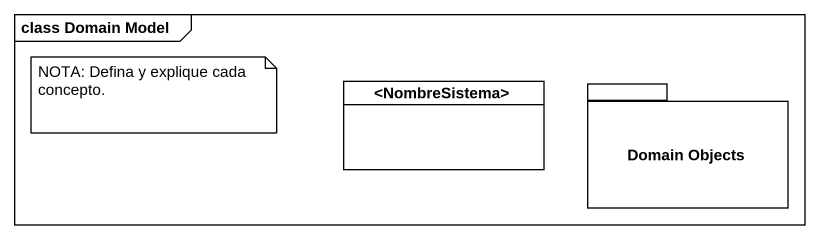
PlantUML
@startuml
mainframe class Domain Model
hide circle
hide empty members
class "<NombreSistema>" as NombreSistema
package "Domain Objects" as Domain_Objects {
}
note as N1
  NOTA: Defina y explique cada concepto.
end note
@enduml
